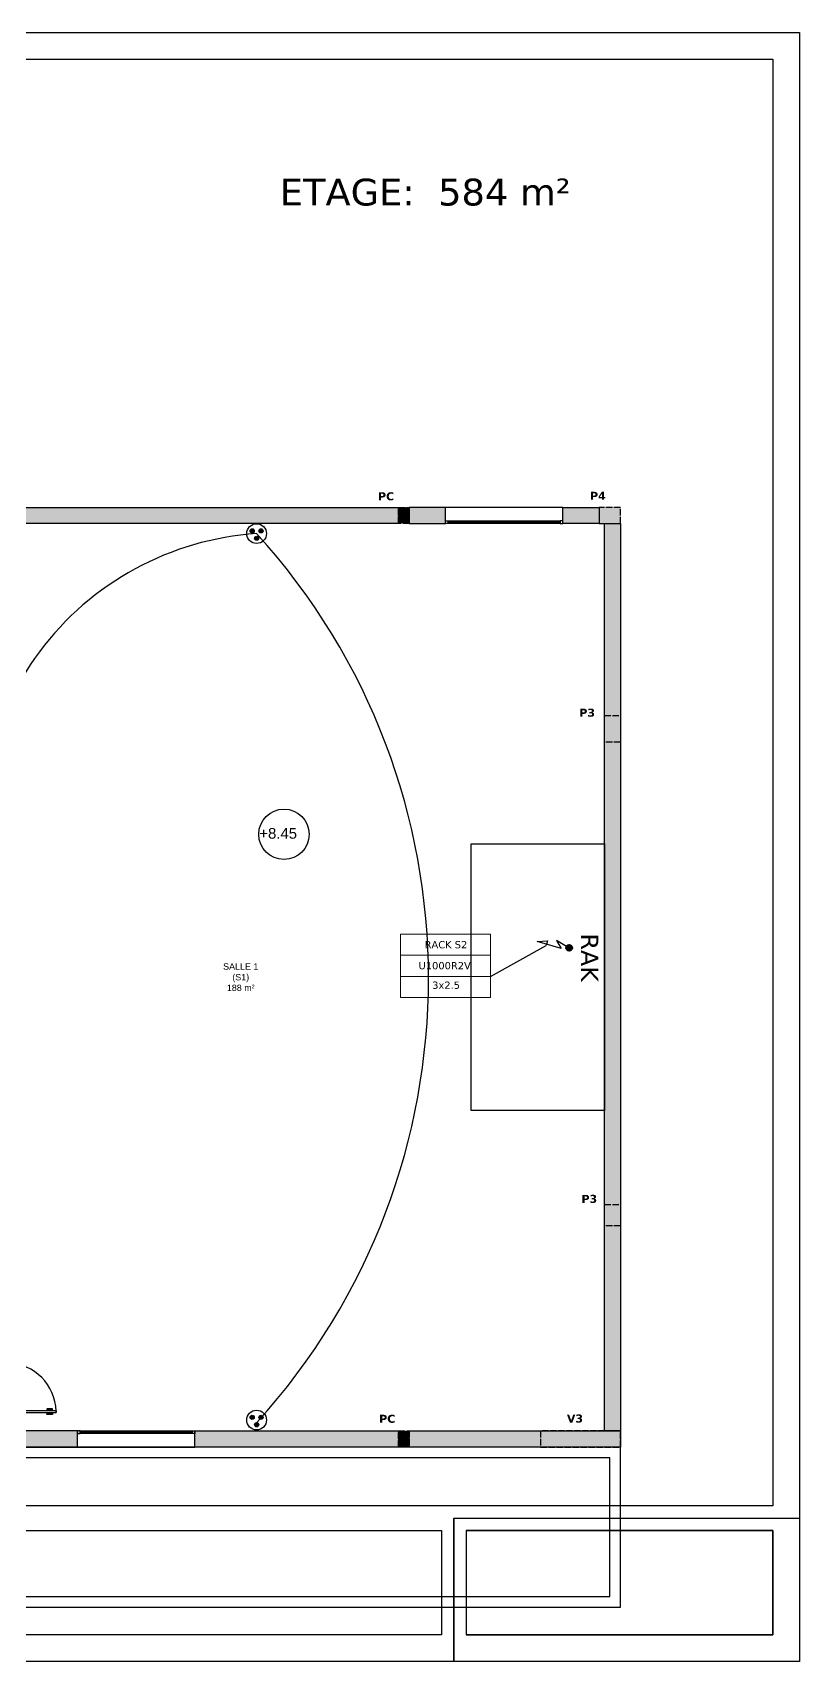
# Model space of a CAD drawing. Header units: millimetres. Extents: x 71819 to 78266, y 23672 to 38445.
# Drawn here: x 76428 to 77866, y 35391 to 38445 of the extents above; entities that cross this region are included whole.
import ezdxf
from ezdxf.enums import TextEntityAlignment as Align

# ---------------------------------------------------------------- set-up
doc = ezdxf.new("R2010")
doc.units = ezdxf.units.MM
doc.linetypes.add('ACAD_ISO02W100', pattern=[15, 12, -3])
doc.linetypes.add('ACAD_ISO03W100', pattern=[30, 12, -18])
for name, color, linetype in [('FORCE', 3, 'Continuous'), ('Plan Archi', 8, 'Continuous'), ('prise', 1, 'Continuous'), ('PRISES DE COURANT', 5, 'Continuous'), ('TEXTE', 7, 'Continuous')]:
    doc.layers.add(name, color=color, linetype=linetype)
doc.layers.add('STRUCTURE POUTRES', color=5, linetype='ACAD_ISO03W100', lineweight=20)
doc.styles.add('ARIAL', font='arial.ttf')
doc.styles.add('CARTOUCHE', font='verdana.ttf')
doc.styles.get("Standard").update_dxf_attribs({"font": 'arial.ttf'})
doc.styles.add('Verdana', font='verdana.ttf')

# ---------------------------------------------------------------- blocks, each defined once
blk = doc.blocks.new('Prise de courant normale')
at = {"layer": 'prise', "linetype": 'Continuous'}
for points in [[(-122, 51, 1), (-44, 51, 1)], [(44, 51, 1), (122, 51, 1)], [(-38, -89, 1), (41, -89, 1)]]:
    blk.add_hatch(color=5, dxfattribs=at).paths.add_polyline_path(points, flags=0)
at = {"layer": 'prise', "color": 1, "linetype": 'Continuous'}
blk.add_circle((0, 0), 185, dxfattribs=at)
at = {"layer": 'prise', "color": 5, "linetype": 'Continuous'}
for centre in [(-83, 51), (83, 51), (1, -89)]:
    blk.add_circle(centre, 39.4, dxfattribs=at)
blk = doc.blocks.new('alimentation electrique')
at = {"layer": 'FORCE', "lineweight": 50}
blk.add_hatch(color=1, dxfattribs=at).paths.add_polyline_path([(54.9, -36.5, 1), (41.3, -19.1, 1)])
at = {"color": 1, "linetype": 'ByBlock'}
blk.add_lwpolyline([(38.4, -22.6), (0.5, -0.3), (18.2, -30.1), (-72.5, -4), (-33.8, -1.9), (-38.2, -19.2)], dxfattribs=at)
at = {"layer": 'FORCE', "color": 1, "lineweight": 40}
blk.add_circle((48.1, -27.8), 11, dxfattribs=at)
blk = doc.blocks.new('ETIQ ECL')
at = {"color": 6, "linetype": 'ByBlock'}
blk.add_lwpolyline([(-28.1, 19.8), (28.1, 19.8), (28.1, -19.8), (-28.1, -19.8)], close=True, dxfattribs=at)
at = {"layer": 'STRUCTURE POUTRES', "color": 6, "linetype": 'ByBlock'}
for points in [[(-28.1, 19.8), (28.1, 19.8), (28.1, 6.6), (-28.1, 6.6)], [(-28.1, 6.6), (28.1, 6.6), (28.1, -6.6), (-28.1, -6.6)], [(-28.1, -6.6), (28.1, -6.6), (28.1, -19.8), (-28.1, -19.8)]]:
    blk.add_lwpolyline(points, close=True, dxfattribs=at)
at = {"layer": 'STRUCTURE POUTRES', "color": 6, "linetype": 'ByBlock', "style": 'Verdana'}
for tag, p in [('CIRCUIT', (0.3, 11)), ('CABLE', (-0.5, -2.1)), ('SECTION', (0.4, -14.3))]:
    blk.add_attdef(tag, text='', height=4.5, dxfattribs=at).set_placement(p, align=Align.CENTER)

msp = doc.modelspace()

# ---------------------------------------------------------------- hatches: boundary and pattern name
at = {"layer": 'Plan Archi'}
h = msp.add_hatch(color=256, dxfattribs=at)
h.dxf.hatch_style = 1
h.paths.add_polyline_path([(77114.3, 37524.7), (76381.8, 37524.7), (76381.8, 37554.7), (77114.3, 37554.7)])
at = {"layer": 'Plan Archi', "linetype": 'ACAD_ISO02W100'}
h = msp.add_hatch(color=256, dxfattribs=at)
h.dxf.hatch_style = 1
h.paths.add_polyline_path([(77114.3, 37554.7), (77134.3, 37554.7), (77134.3, 37524.7), (77114.3, 37524.7)])
at = {"layer": 'Plan Archi'}
h = msp.add_hatch(color=256, dxfattribs=at)
h.dxf.hatch_style = 1
h.paths.add_polyline_path([(77134.3, 37524.7), (77202.3, 37524.7), (77202.3, 37554.7), (77134.3, 37554.7)])
h = msp.add_hatch(color=256, dxfattribs=at)
h.dxf.hatch_style = 1
h.paths.add_polyline_path([(77422.3, 37524.7), (77422.3, 37554.7), (77490.3, 37554.7), (77490.3, 37524.7)])
at = {"layer": 'Plan Archi', "linetype": 'ACAD_ISO02W100'}
h = msp.add_hatch(color=256, dxfattribs=at)
h.dxf.hatch_style = 1
h.paths.add_polyline_path([(77530.3, 37554.7), (77490.3, 37554.7), (77490.3, 37524.7), (77530.3, 37524.7)])
at = {"layer": 'Plan Archi'}
h = msp.add_hatch(color=256, dxfattribs=at)
h.dxf.hatch_style = 1
h.paths.add_polyline_path([(77530.3, 35823.4), (77500.3, 35823.4), (77500.3, 37524.7), (77530.3, 37524.7)])
at = {"layer": 'Plan Archi', "linetype": 'ACAD_ISO02W100'}
for points in [[(77530.3, 37164.8), (77530.3, 37114.8), (77500.3, 37114.8), (77500.3, 37164.8)], [(77530.3, 36248.2), (77530.3, 36208.2), (77500.3, 36208.2), (77500.3, 36248.2)]]:
    msp.add_hatch(color=256, dxfattribs=at).paths.add_polyline_path(points)
at = {"layer": 'Plan Archi'}
h = msp.add_hatch(color=256, dxfattribs=at)
h.dxf.hatch_style = 1
h.paths.add_polyline_path([(76511.8, 35823.4), (76381.8, 35823.4), (76381.8, 35851.7), (76351.8, 35851.7), (76351.8, 35833.4), (76381.8, 35833.4), (76381.8, 35793.4), (76511.8, 35793.4)])
h = msp.add_hatch(color=256, dxfattribs=at)
h.dxf.hatch_style = 1
h.paths.add_polyline_path([(76731.8, 35823.4), (77114.3, 35823.4), (77114.3, 35793.4), (76731.8, 35793.4)])
at = {"layer": 'Plan Archi', "linetype": 'ACAD_ISO02W100'}
h = msp.add_hatch(color=256, dxfattribs=at)
h.dxf.hatch_style = 1
h.paths.add_polyline_path([(77114.3, 35823.4), (77134.3, 35823.4), (77134.3, 35793.4), (77114.3, 35793.4)])
at = {"layer": 'Plan Archi'}
h = msp.add_hatch(color=256, dxfattribs=at)
h.dxf.hatch_style = 1
h.paths.add_polyline_path([(77134.3, 35823.4), (77530.3, 35823.4), (77530.3, 35793.4), (77134.3, 35793.4)])
at = {"layer": 'Plan Archi', "linetype": 'ACAD_ISO02W100'}
h = msp.add_hatch(color=256, dxfattribs=at)
h.dxf.hatch_style = 1
h.paths.add_polyline_path([(77530.3, 35823.4), (77380.6, 35823.4), (77380.6, 35793.4), (77530.3, 35793.4)])

# ---------------------------------------------------------------- linework, layer by layer
at = {"color": 6, "linetype": 'ByBlock'}
msp.add_line((77286.5, 36675.4), (77391.1, 36733.3, -1), dxfattribs=at)
for p, q in [((77194.9, 35637), (77194.9, 35441.2)), ((77217.8, 35660), (77217.8, 35391.5)), ((77240.8, 35637), (77240.8, 35441.2))]:
    msp.add_line(p, q)
for points in [[(77866.2, 38444.6), (77866.2, 35391.5), (73589.8, 35391.5), (73589.8, 38444.6)], [(77816.4, 35637), (77240.8, 35637), (77240.8, 35441.2), (77816.4, 35441.2)]]:
    msp.add_lwpolyline(points, close=True)
for points in [[(73639.5, 35682.9), (73639.5, 38394.9), (77816.4, 38394.9), (77816.4, 35682.9)], [(77816.4, 35682.9), (73639.5, 35682.9)], [(73916, 35637), (77194.9, 35637)], [(77217.8, 35391.5), (77217.8, 35660), (77866.2, 35660)], [(77816.4, 35637), (77816.4, 35441.2), (77240.8, 35441.2)], [(77240.8, 35637), (77816.4, 35637), (77816.4, 35441.2), (77240.8, 35441.2)], [(77194.9, 35441.2), (73916, 35441.2)], [(77194.9, 35441.2), (73920, 35441.2)]]:
    msp.add_lwpolyline(points)
at = {"layer": 'Plan Archi'}
for p, q in [((77207.3, 37529.7), (77417.3, 37529.7)), ((77417.3, 37524.7), (77207.3, 37524.7)), ((76471.8, 35860.9), (76381.8, 35860.9)), ((76381.8, 35858.2), (76471.8, 35858.2)), ((76465.1, 35864.8), (76454.4, 35864.8)), ((76454.4, 35864.8), (76454.4, 35863.5)), ((76454.4, 35863.5), (76464, 35863.5)), ((76454.4, 35855.7), (76464, 35855.7)), ((76454.4, 35854.3), (76454.4, 35855.7)), ((76465.1, 35854.3), (76454.4, 35854.3)), ((76464, 35863.5), (76464, 35861)), ((76464, 35855.7), (76464, 35858.2)), ((76465.1, 35861), (76465.1, 35864.8)), ((76465.1, 35858.1), (76465.1, 35854.3)), ((76471.8, 35858.2), (76471.8, 35860.9)), ((76471.8, 35860.9), (76471.8, 35858.2)), ((76516.8, 35823.4), (76726.8, 35823.4)), ((76726.8, 35818.4), (76516.8, 35818.4)), ((77530.3, 35793.4), (74624.6, 35793.4)), ((77530.3, 35493.3), (77530.3, 35793.4)), ((77510.3, 35773.4), (74644.6, 35773.4)), ((77510.3, 35513.3), (77510.3, 35773.4)), ((74644.6, 35513.3), (77510.3, 35513.3)), ((74624.6, 35493.3), (77530.3, 35493.3))]:
    msp.add_line(p, q, dxfattribs=at)
at = {"layer": 'Plan Archi', "linetype": 'ACAD_ISO02W100'}
msp.add_line((77530.5, 36208.2), (77500.5, 36208.2), dxfattribs=at)
at = {"layer": 'Plan Archi'}
for points in [[(77114.3, 37524.7), (76381.8, 37524.7), (76381.8, 37554.7), (77114.3, 37554.7)], [(77134.3, 37524.7), (77202.3, 37524.7), (77202.3, 37554.7), (77134.3, 37554.7)], [(77422.3, 37524.7), (77422.3, 37554.7), (77490.3, 37554.7), (77490.3, 37524.7)], [(77202.3, 37529.7), (77207.3, 37529.7), (77207.3, 37524.7), (77202.3, 37524.7)], [(77207.3, 37528.4), (77208.8, 37528.4), (77208.8, 37525.9), (77207.3, 37525.9)], [(77415.8, 37526.7), (77208.8, 37526.7), (77208.8, 37527.7), (77415.8, 37527.7)], [(77417.3, 37528.4), (77415.8, 37528.4), (77415.8, 37525.9), (77417.3, 37525.9)], [(77422.3, 37529.7), (77417.3, 37529.7), (77417.3, 37524.7), (77422.3, 37524.7)], [(77530.3, 35823.4), (77500.3, 35823.4), (77500.3, 37524.7), (77530.3, 37524.7)], [(77250.3, 36924), (77500.3, 36924), (77500.3, 36424), (77250.3, 36424)], [(76511.8, 35823.4), (76381.8, 35823.4), (76381.8, 35851.7), (76351.8, 35851.7), (76351.8, 35833.4), (76381.8, 35833.4), (76381.8, 35793.4), (76511.8, 35793.4)], [(76511.8, 35818.4), (76516.8, 35818.4), (76516.8, 35823.4), (76511.8, 35823.4)], [(76516.8, 35819.7), (76518.3, 35819.7), (76518.3, 35822.2), (76516.8, 35822.2)], [(76518.3, 35821.4), (76725.3, 35821.4), (76725.3, 35820.4), (76518.3, 35820.4)], [(76726.8, 35819.7), (76725.3, 35819.7), (76725.3, 35822.2), (76726.8, 35822.2)], [(76731.8, 35818.4), (76726.8, 35818.4), (76726.8, 35823.4), (76731.8, 35823.4)], [(76731.8, 35823.4), (77114.3, 35823.4), (77114.3, 35793.4), (76731.8, 35793.4)], [(77134.3, 35823.4), (77530.3, 35823.4), (77530.3, 35793.4), (77134.3, 35793.4)]]:
    msp.add_lwpolyline(points, close=True, dxfattribs=at)
at = {"layer": 'Plan Archi', "linetype": 'ACAD_ISO02W100'}
for points in [[(77114.3, 37554.7), (77134.3, 37554.7), (77134.3, 37524.7), (77114.3, 37524.7)], [(77530.3, 37554.7), (77490.3, 37554.7), (77490.3, 37524.7), (77530.3, 37524.7)], [(77530.3, 37164.8), (77530.3, 37114.8), (77500.3, 37114.8), (77500.3, 37164.8)], [(77530.3, 36248.2), (77530.3, 36208.2), (77500.3, 36208.2), (77500.3, 36248.2)], [(77114.3, 35823.4), (77134.3, 35823.4), (77134.3, 35793.4), (77114.3, 35793.4)], [(77530.3, 35823.4), (77380.6, 35823.4), (77380.6, 35793.4), (77530.3, 35793.4)]]:
    msp.add_lwpolyline(points, close=True, dxfattribs=at)
at = {"layer": 'Plan Archi'}
for points in [[(77422.3, 37554.7), (77202.3, 37554.7)], [(76511.8, 35793.4), (76731.8, 35793.4)]]:
    msp.add_lwpolyline(points, dxfattribs=at)
msp.add_circle((76899.3, 36941.8), 47.2, dxfattribs=at)
msp.add_arc((76379.4, 35858.4), 92.5, 1.5216, 88.4858, dxfattribs=at)
at = {"layer": 'PRISES DE COURANT', "color": 6, "linetype": 'ByBlock'}
for centre, radius, start, end in [((76884.6, 36952.3), 554.3, 93.7862, 192.7147), ((75932.5, 36672.2), 1237.9, 317.6998, 42.3081)]:
    msp.add_arc(centre, radius, start, end, dxfattribs=at)

# ---------------------------------------------------------------- block references
at = {"xscale": 0.5, "yscale": 0.5, "zscale": 0.5}
msp.add_blockref('alimentation electrique', (77410.2, 36743, -1), dxfattribs=at)
at = {"layer": 'PRISES DE COURANT', "xscale": 0.1, "yscale": 0.1, "zscale": 0.1}
for p in [(76848, 37505.5), (76848, 35843.9)]:
    msp.add_blockref('Prise de courant normale', p, dxfattribs=at)
at = {"layer": 'STRUCTURE POUTRES', "color": 6, "linetype": 'ByBlock', "xscale": 3, "yscale": 3, "zscale": 3}
msp.add_blockref('ETIQ ECL', (77202.2, 36695.2), dxfattribs=at).add_auto_attribs({'SECTION': '3x2.5', 'CABLE': 'U1000R2V', 'CIRCUIT': 'RACK S2'})

# ---------------------------------------------------------------- texts
at = {"layer": 'Plan Archi', "linetype": 'ACAD_ISO02W100', "char_height": 15, "width": 285.154, "attachment_point": 1, "style": 'ARIAL'}
for s, insert in [('{\\fVerdana|b1|i0|c0|p34;PC}', (77075.7, 37582.9)), ('{\\fVerdana|b1|i0|c0|p34;P4}', (77473.4, 37583.8)), ('{\\fVerdana|b1|i0|c0|p34;P3}', (77453.3, 37177.3)), ('{\\fVerdana|b1|i0|c0|p34;P3}', (77457.3, 36266)), ('{\\fVerdana|b1|i0|c0|p34;PC}', (77077.8, 35853.8)), ('{\\fVerdana|b1|i0|c0|p34;V3}', (77430, 35854.3))]:
    msp.add_mtext(s, dxfattribs=dict(at, insert=insert))
at = {"layer": 'Plan Archi'}
for s, insert, char_height, width, attachment_point in [('+8.45', (76853.1, 36953.6), 20, 133.93, 1), ('SALLE 1\\P(S1)\\P188 m²', (76818.2, 36674), 12, 182.534, 5)]:
    msp.add_mtext(s, dxfattribs=dict(at, insert=insert, char_height=char_height, width=width, attachment_point=attachment_point))
at = {"layer": 'TEXTE', "style": 'CARTOUCHE'}
msp.add_text('ETAGE:  584 m²', height=50.274, dxfattribs=at).set_placement((77164.1, 38145.6), align=Align.MIDDLE)
msp.add_text('RAK', height=32.38, rotation=270, dxfattribs=at).set_placement((77456.4, 36755.9))

doc.saveas('drawing.dxf')
